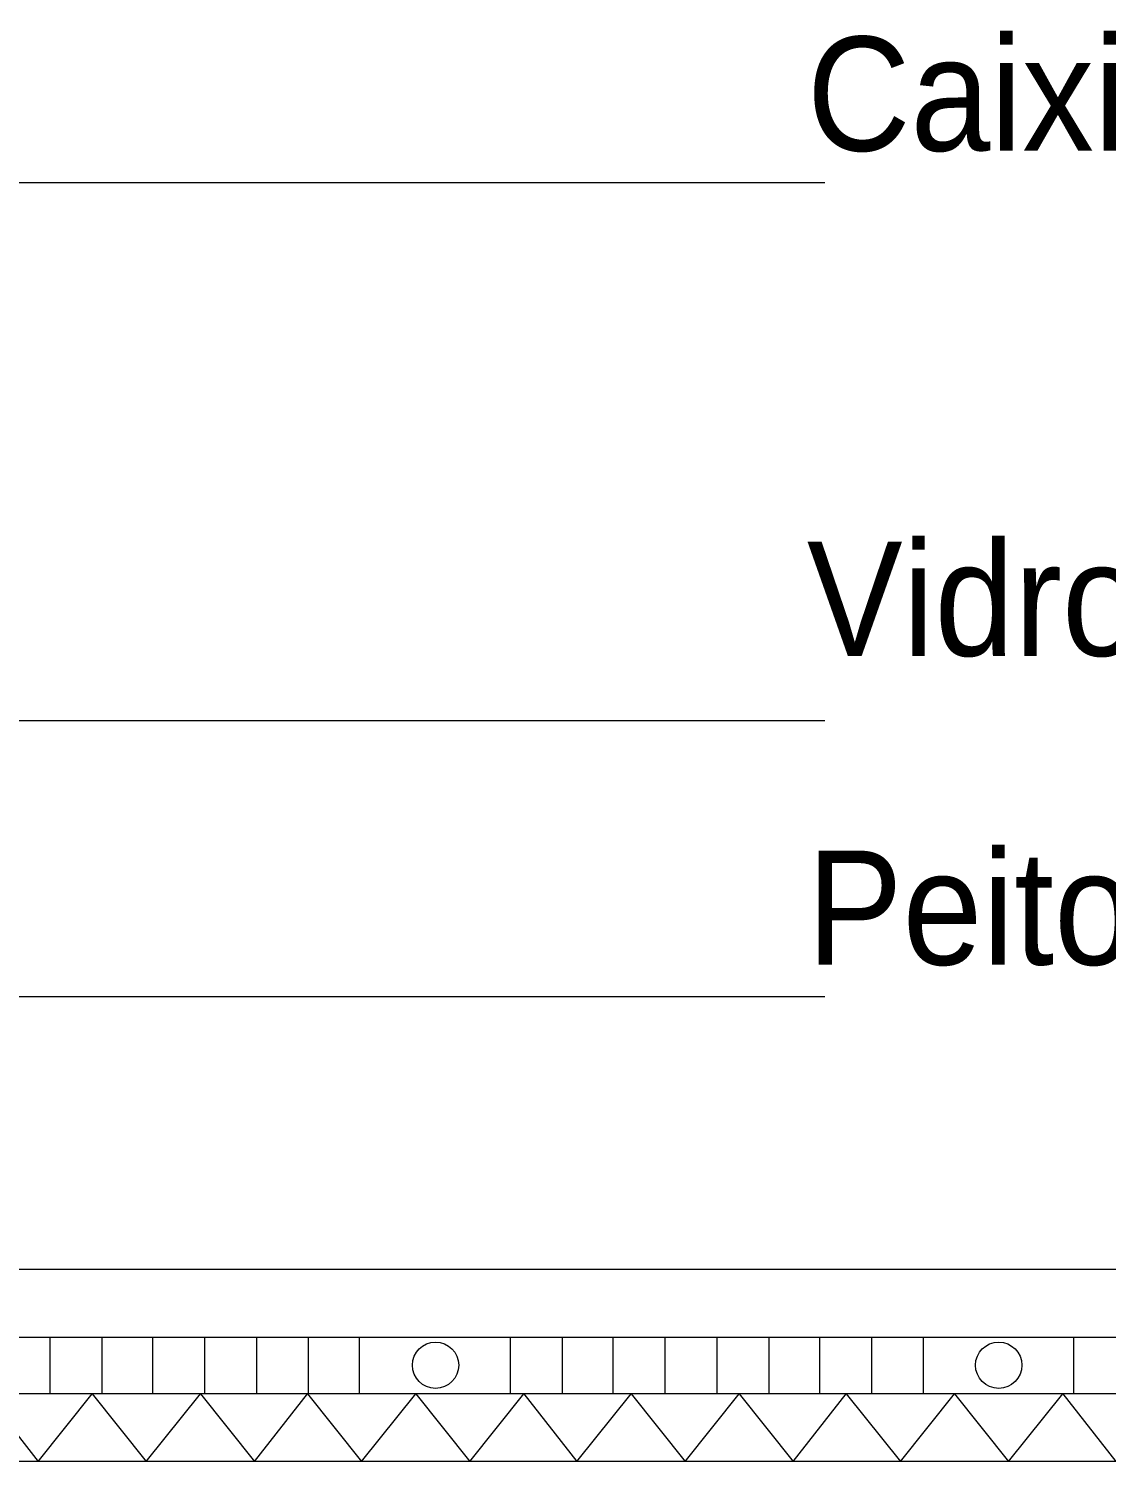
# Paper-space layout 'F02.1_POR CONST' of a CAD drawing. Extents: x -24.6 to 14.9, y -8.7 to 21.
# Drawn here: x -11.218 to -9.76, y -1.894 to 0.045 of the extents above; entities that cross this region are included whole.
import ezdxf
from ezdxf.xclip import XClip

# ---------------------------------------------------------------- set-up
doc = ezdxf.new("R2010")
doc.units = 0
doc.header["$MEASUREMENT"] = 0
doc.header["$XCLIPFRAME"] = 2
doc.layers.add('Anotação - Geral', color=7, linetype='Continuous')
doc.layers.add('para ar_90_muro', color=7, linetype='Continuous')
doc.styles.add('style0', font='arial.ttf', dxfattribs={"height": 0.0068711591796875})

# ---------------------------------------------------------------- blocks, each defined once
blk = doc.blocks.new('Viewport35')
at = {"layer": 'para ar_90_muro', "color": 0, "linetype": 'Continuous', "lineweight": 0}
for p, q in [((8.223497035433084, 5.882477720664758), (8.190912035433058, 5.882477720664758)), ((8.223497035433084, 5.872168720664749), (8.189367035433008, 5.872168720664749)), ((8.223497035433084, 5.866876720664749), (8.192944035433072, 5.866876720664749)), ((8.19266903543307, 5.861659552542351), (8.271544035433067, 5.861659552542351)), ((8.271544035433067, 5.860346552542346), (8.194278035433072, 5.860346552542346)), ((8.208650035433067, 5.859267552542358), (8.208650035433067, 5.860346552542346)), ((8.20964503543307, 5.859267552542358), (8.20964503543307, 5.860346552542346)), ((8.210618035433072, 5.859267552542358), (8.210618035433072, 5.860346552542346)), ((8.21161303543306, 5.859267552542358), (8.21161303543306, 5.860346552542346)), ((8.212608035433078, 5.859267552542358), (8.212608035433078, 5.860346552542346)), ((8.213603035433025, 5.859267552542358), (8.213603035433025, 5.860346552542346)), ((8.214577035433066, 5.859267552542358), (8.214577035433066, 5.860346552542346)), ((8.217476035433009, 5.859267552542358), (8.217476035433009, 5.860346552542346)), ((8.218471035433026, 5.859267552542358), (8.218471035433026, 5.860346552542346)), ((8.219445035433068, 5.859267552542358), (8.219445035433068, 5.860346552542346)), ((8.220440035433015, 5.859267552542358), (8.220440035433015, 5.860346552542346)), ((8.221435035433032, 5.859267552542358), (8.221435035433032, 5.860346552542346)), ((8.22243003543305, 5.859267552542358), (8.22243003543305, 5.860346552542346)), ((8.223403035433051, 5.859267552542358), (8.223403035433051, 5.860346552542346)), ((8.224398035433069, 5.859267552542358), (8.224398035433069, 5.860346552542346)), ((8.225393035433072, 5.859267552542358), (8.225393035433072, 5.860346552542346)), ((8.228272035433022, 5.859267552542358), (8.228272035433022, 5.860346552542346)), ((8.271544035433067, 5.859267552542358), (8.194278035433072, 5.859267552542358)), ((8.271544035433067, 5.857975552542348), (8.19266903543307, 5.857975552542348))]:
    blk.add_line(p, q, dxfattribs=at)
blk.add_lwpolyline([(8.207401035433065, 5.859267552542358), (8.208417035433058, 5.857975552542348), (8.209454035433055, 5.859267552542358), (8.210491035433051, 5.857975552542348), (8.211529035433017, 5.859267552542358), (8.212566035433014, 5.857975552542348), (8.213582035433078, 5.859267552542358), (8.214619035433074, 5.857975552542348), (8.21565603543307, 5.859267552542358), (8.216693035433067, 5.857975552542348), (8.217730035433064, 5.859267552542358), (8.218746035433043, 5.857975552542348), (8.219784035433008, 5.859267552542358), (8.220821035433005, 5.857975552542348), (8.221858035433087, 5.859267552542358), (8.222895035433012, 5.857975552542348), (8.223911035433076, 5.859267552542358), (8.224948035433073, 5.857975552542348), (8.225986035433053, 5.859267552542358), (8.22702303543305, 5.857975552542348), (8.228060035433046, 5.859267552542358), (8.229076035433053, 5.857975552542348)], dxfattribs=at)
for centre in [(8.216037035433075, 5.859817552542349), (8.226832035433006, 5.859817552542349)]:
    blk.add_circle(centre, 0.000444, dxfattribs=at)
at = {"layer": 'para ar_90_muro', "color": 0, "linetype": 'Continuous', "lineweight": 0, "char_height": 0.002187546875, "attachment_point": 7, "style": 'style0'}
for s, insert in [('{\\W0.9;Caixilharia de alumínio}', (8.223156035433078, 5.883063477027299)), ('{\\W0.9;Vidro duplo "incolor"}', (8.223156035433078, 5.872754477027296)), ('{\\W0.9;Peitoril em Madeira}', (8.223156035433078, 5.867462477027296))]:
    blk.add_mtext(s, dxfattribs=dict(at, insert=insert))

psp = doc.layouts.new('F02.1_POR CONST')

# ---------------------------------------------------------------- block references
at = {"layer": 'Anotação - Geral', "color": 7, "linetype": 'Continuous', "lineweight": 0}
ref = psp.add_blockref('Viewport35', (-590.6230817939704, -415.3977866573051), dxfattribs=dict(at, xscale=70.5882352941385, yscale=70.5882352941385, zscale=70.5882352941385))
XClip(ref).set_block_clipping_path([(8.095217035433071, 5.802023147092533), (8.271544035433067, 5.938980547469543)])

doc.saveas('drawing.dxf')
